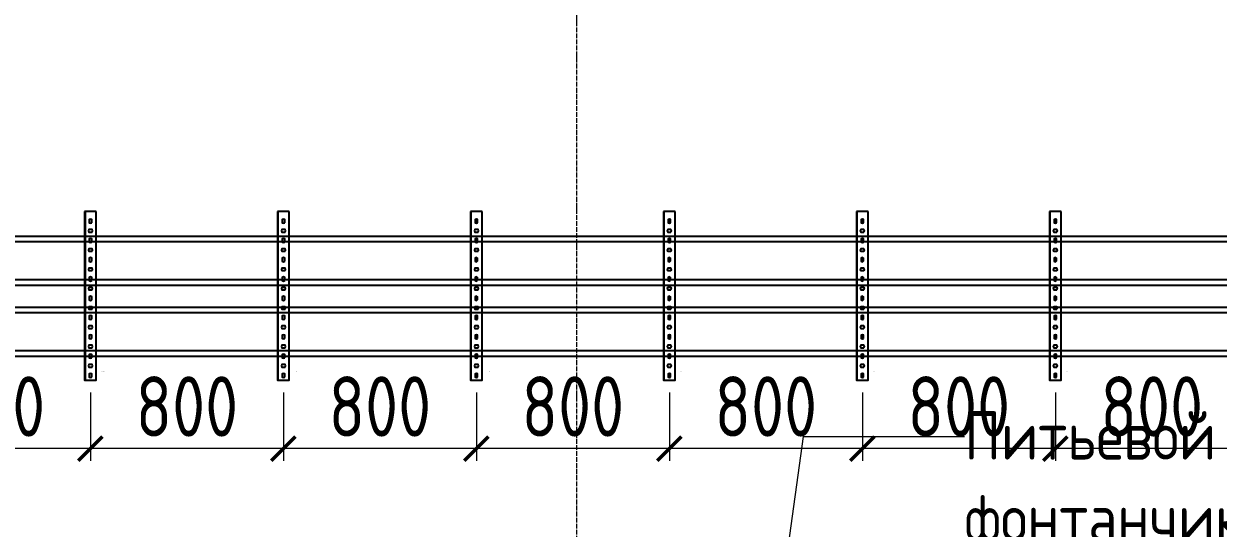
# Model space of a CAD drawing. Header units: millimetres. Extents: x -42533 to 645315, y 3457 to 82611.
# Drawn here: x 155197 to 160149, y 40650 to 42740 of the extents above; entities that cross this region are included whole.
import ezdxf
from ezdxf.enums import TextEntityAlignment as Align

# ---------------------------------------------------------------- set-up
doc = ezdxf.new("R2018")
doc.units = ezdxf.units.MM
doc.linetypes.add('ADSK_Линия сетки', pattern=[25, 20, -2.5, 0, -2.5])
for name, color, linetype in [('00_00_потолок_Панели из стали', 7, 'Continuous'), ('ЭОМ_Лотки авар.', 1, 'Continuous'), ('ЭОМ_Лотки рабочие', 5, 'Continuous')]:
    doc.layers.add(name, color=color, linetype=linetype)
for name, color, linetype, lineweight in [('Аннотация', 7, 'Continuous', 18), ('Оси', 253, 'Continuous', 9), ('ШТРИХОВКА', 252, 'Continuous', 15)]:
    doc.layers.add(name, color=color, linetype=linetype, lineweight=lineweight)
doc.styles.add('GOST Common_4', font='GOST_Common.ttf', dxfattribs={"width": 0.9, "height": 200})
doc.styles.get("Standard").update_dxf_attribs({"font": 'arial.ttf'})
doc.styles.add('М2', font='isocpeur.ttf', dxfattribs={"width": 0.8})
doc.dimstyles.new('М2-100', dxfattribs={"dimtxt": 250, "dimasz": 100, "dimexe": 50, "dimexo": 50, "dimgap": 50, "dimtad": 1, "dimdec": 0, "dimzin": 1, "dimtxsty": 'М2', "dimblk": 'ARCHTICK', "dimcen": 2.5, "dimdle": 50, "dimclre": 256, "dimclrt": 256, "dimadec": 0, "dimazin": 0, "dimtfac": 1, "dimtdec": 0, "dimtix": 1, "dimtmove": 1, "dimatfit": 3, "dimldrblk": 'NONE', "dimfxl": 1, "dimtolj": 1, "dimlwd": 9, "dimlwe": 9, "dimarcsym": 1})

# ---------------------------------------------------------------- blocks, each defined once
blk = doc.blocks.new('План 2 этажа')
at = {"layer": 'Аннотация', "color": 8}
for p, q in [((8694.077, 9273.397), (8775.577, 9872.387)), ((8775.577, 9872.387), (9443.168, 9872.387))]:
    blk.add_line(p, q, dxfattribs=at)
at = {"layer": 'Оси', "color": 8, "linetype": 'ADSK_Линия сетки'}
blk.add_line((7835.923, -4690.674), (7835.923, 22196.433), dxfattribs=at)
at = {"layer": 'Аннотация', "color": 8, "insert": (9443.168, 9976.511), "char_height": 200, "width": 1619.1, "attachment_point": 1, "line_spacing_factor": 1.022766, "style": 'GOST Common_4'}
blk.add_mtext('\\pxt1.8,3.6,5.4,7.2,9,10.8,12.6,14.4,16.2,18,19.8,21.6,23.4,25.2,27,28.8,30.6,32.4,34.2,36,37.8,39.6,41.4,43.2,45,46.8,48.6,50.4,52.2,54,55.8,57.6;{Питьевой фонтанчик}', dxfattribs=at)
blk = doc.blocks.new('*U37')
at = {"color": 0, "linetype": 'Continuous', "lineweight": 25}
for p, q in [((-78.8, -46976.1), (-78.8, 0)), ((78.8, -46976.1), (78.8, 0))]:
    blk.add_line(p, q, dxfattribs=at)
blk.add_lwpolyline([(100.8, -46976.1), (100.8, 0), (-100.8, 0), (-100.8, -46976.1)], close=True, dxfattribs=at)
at = {"color": 0, "flags": 9}
for tag, p in [('АРТИКУЛ', (-59.7, -11.8)), ('НАИМЕНОВАНИЕ', (-59.1, -7)), ('ПРИМЕЧАНИЕ', (-58.8, -17.3))]:
    blk.add_attdef(tag, text='', height=2.5, dxfattribs=at).set_placement(p, align=Align.TOP_LEFT)
at = {"color": 0, "lineweight": 30, "flags": 104}
for tag, p in [('ВЫСОТА', (-59.6, -20.9)), ('ДЛИНА', (-59.5, -36.1)), ('ТОЛЩИНА', (-59, -31)), ('ШИРИНА', (-58.9, -25.1))]:
    blk.add_attdef(tag, text='', height=2.5, dxfattribs=at).set_placement(p, align=Align.TOP_LEFT)
blk = doc.blocks.new('*U39')
at = {"color": 0, "linetype": 'Continuous', "lineweight": 25}
for p, q in [((-78.8, -46398.7), (-78.8, 0)), ((78.8, -46398.7), (78.8, 0))]:
    blk.add_line(p, q, dxfattribs=at)
blk.add_lwpolyline([(100.8, -46398.7), (100.8, 0), (-100.8, 0), (-100.8, -46398.7)], close=True, dxfattribs=at)
at = {"color": 0, "flags": 9}
for tag, p in [('АРТИКУЛ', (-59.7, -11.8)), ('НАИМЕНОВАНИЕ', (-59.1, -7)), ('ПРИМЕЧАНИЕ', (-58.8, -17.3))]:
    blk.add_attdef(tag, text='', height=2.5, dxfattribs=at).set_placement(p, align=Align.TOP_LEFT)
at = {"color": 0, "lineweight": 30, "flags": 104}
for tag, p in [('ВЫСОТА', (-59.6, -20.9)), ('ДЛИНА', (-59.5, -36.1)), ('ТОЛЩИНА', (-59, -31)), ('ШИРИНА', (-58.9, -25.1))]:
    blk.add_attdef(tag, text='', height=2.5, dxfattribs=at).set_placement(p, align=Align.TOP_LEFT)
blk = doc.blocks.new('*U45')
at = {"color": 0, "linetype": 'ByBlock', "lineweight": -2}
for points in [[(24, -700), (24, 0), (-24, 0), (-24, -700)], [(-22.5, -700), (-22.5, 0)], [(22.5, -700), (22.5, 0)], [(-24, -700), (24, -700)]]:
    blk.add_lwpolyline(points, dxfattribs=at)
at = {"color": 254, "transparency": 33554483}
blk.add_lwpolyline([(0, 0.7), (0, -2.2)], dxfattribs=at)
at = {"color": 0, "linetype": 'ByBlock', "lineweight": -2}
for points in [[(-5.2, -13.3), (-5.2, -26.7, 0.345739), (5.2, -26.7), (5.2, -13.3, 0.345739)], [(-6.7, -54.8, 0.345739), (-6.7, -65.2), (6.7, -65.2, 0.345739), (6.7, -54.8)], [(-5.2, -93.3), (-5.2, -106.7, 0.345739), (5.2, -106.7), (5.2, -93.3, 0.345739)], [(-6.7, -134.8, 0.345739), (-6.7, -145.2), (6.7, -145.2, 0.345739), (6.7, -134.8)], [(-5.2, -173.3), (-5.2, -186.7, 0.345739), (5.2, -186.7), (5.2, -173.3, 0.345739)], [(-6.7, -214.8, 0.345739), (-6.7, -225.2), (6.7, -225.2, 0.345739), (6.7, -214.8)], [(-6.7, -294.8, 0.345739), (-6.7, -305.2), (6.7, -305.2, 0.345739), (6.7, -294.8)], [(-5.2, -253.3), (-5.2, -266.7, 0.345739), (5.2, -266.7), (5.2, -253.3, 0.345739)], [(-5.2, -333.3), (-5.2, -346.7, 0.345739), (5.2, -346.7), (5.2, -333.3, 0.345739)], [(-6.7, -374.8, 0.345739), (-6.7, -385.2), (6.7, -385.2, 0.345739), (6.7, -374.8)], [(-5.2, -413.3), (-5.2, -426.7, 0.345739), (5.2, -426.7), (5.2, -413.3, 0.345739)], [(-6.7, -454.8, 0.345739), (-6.7, -465.2), (6.7, -465.2, 0.345739), (6.7, -454.8)], [(-5.2, -493.3), (-5.2, -506.7, 0.345739), (5.2, -506.7), (5.2, -493.3, 0.345739)], [(-6.7, -534.8, 0.345739), (-6.7, -545.2), (6.7, -545.2, 0.345739), (6.7, -534.8)], [(-5.2, -573.3), (-5.2, -586.7, 0.345739), (5.2, -586.7), (5.2, -573.3, 0.345739)], [(-6.7, -614.8, 0.345739), (-6.7, -625.2), (6.7, -625.2, 0.345739), (6.7, -614.8)], [(-5.2, -653.3), (-5.2, -666.7, 0.345739), (5.2, -666.7), (5.2, -653.3, 0.345739)]]:
    blk.add_lwpolyline(points, format="xyb", close=True, dxfattribs=at)
at = {"flags": 9}
for tag, p in [('АРТИКУЛ', (-58.9, -24.5)), ('ПРИМЕЧАНИЕ', (-58.3, -30.8)), ('НАИМЕНОВАНИЕ', (-58.2, -19.4))]:
    blk.add_attdef(tag, p, '', height=2.5, dxfattribs=at)
at = {"lineweight": 30, "flags": 104}
blk.add_attdef('ДЛИНА', text='', height=2.5, dxfattribs=at).set_placement((-57.7, -34.6), align=Align.TOP_LEFT)
blk = doc.blocks.new('_ArchTick')
at = {"color": 0, "linetype": 'ByBlock', "lineweight": 70, "const_width": 0.15}
blk.add_lwpolyline([(-0.5, -0.5), (0.5, 0.5)], dxfattribs=at)
blk = doc.blocks.new('*D587')
at = {"layer": '00_00_потолок_Панели из стали', "lineweight": 9, "transparency": 16777216}
for p, q in [((154672.7, 41212.4), (154672.7, 40929)), ((155472.9, 41211.8), (155472.9, 40929))]:
    blk.add_line(p, q, dxfattribs=at)
at = {"layer": '00_00_потолок_Панели из стали', "color": 0, "lineweight": 9, "transparency": 16777216}
blk.add_line((155522.9, 40979), (154622.7, 40979), dxfattribs=at)
at = {"layer": 'Defpoints', "color": 0, "transparency": 16777216}
for p in [(154672.7, 41262.4), (155472.9, 41261.8), (154672.7, 40979)]:
    blk.add_point(p, dxfattribs=at)
at = {"layer": '00_00_потолок_Панели из стали', "color": 0, "lineweight": 9, "transparency": 16777216, "xscale": 100, "yscale": 100, "zscale": 100, "rotation": 180}
blk.add_blockref('_ArchTick', (154672.7, 40979), dxfattribs=at)
at = {"layer": '00_00_потолок_Панели из стали', "color": 0, "lineweight": 9, "transparency": 16777216, "xscale": 100, "yscale": 100, "zscale": 100}
blk.add_blockref('_ArchTick', (155472.9, 40979), dxfattribs=at)
at = {"layer": '00_00_потолок_Панели из стали', "transparency": 16777216, "insert": (155072.8, 41154), "char_height": 250, "attachment_point": 5, "style": 'М2'}
blk.add_mtext('\\A1;800', dxfattribs=at)
blk = doc.blocks.new('_None')
blk = doc.blocks.new('*D588')
at = {"layer": '00_00_потолок_Панели из стали', "lineweight": 9, "transparency": 16777216}
for p, q in [((155472.9, 41212.4), (155472.9, 40929)), ((156273.1, 41211.8), (156273.1, 40929))]:
    blk.add_line(p, q, dxfattribs=at)
at = {"layer": '00_00_потолок_Панели из стали', "color": 0, "lineweight": 9, "transparency": 16777216}
blk.add_line((156323.1, 40979), (155422.9, 40979), dxfattribs=at)
at = {"layer": 'Defpoints', "color": 0, "transparency": 16777216}
for p in [(155472.9, 41262.4), (156273.1, 41261.8), (155472.9, 40979)]:
    blk.add_point(p, dxfattribs=at)
at = {"layer": '00_00_потолок_Панели из стали', "color": 0, "lineweight": 9, "transparency": 16777216, "xscale": 100, "yscale": 100, "zscale": 100, "rotation": 180}
blk.add_blockref('_ArchTick', (155472.9, 40979), dxfattribs=at)
at = {"layer": '00_00_потолок_Панели из стали', "color": 0, "lineweight": 9, "transparency": 16777216, "xscale": 100, "yscale": 100, "zscale": 100}
blk.add_blockref('_ArchTick', (156273.1, 40979), dxfattribs=at)
at = {"layer": '00_00_потолок_Панели из стали', "transparency": 16777216, "insert": (155873, 41154), "char_height": 250, "attachment_point": 5, "style": 'М2'}
blk.add_mtext('\\A1;800', dxfattribs=at)
blk = doc.blocks.new('*D589')
at = {"layer": '00_00_потолок_Панели из стали', "lineweight": 9, "transparency": 16777216}
for p, q in [((156273.1, 41212.4), (156273.1, 40929)), ((157073.3, 41211.8), (157073.3, 40929))]:
    blk.add_line(p, q, dxfattribs=at)
at = {"layer": '00_00_потолок_Панели из стали', "color": 0, "lineweight": 9, "transparency": 16777216}
blk.add_line((157123.3, 40979), (156223.1, 40979), dxfattribs=at)
at = {"layer": 'Defpoints', "color": 0, "transparency": 16777216}
for p in [(156273.1, 41262.4), (157073.3, 41261.8), (156273.1, 40979)]:
    blk.add_point(p, dxfattribs=at)
at = {"layer": '00_00_потолок_Панели из стали', "color": 0, "lineweight": 9, "transparency": 16777216, "xscale": 100, "yscale": 100, "zscale": 100, "rotation": 180}
blk.add_blockref('_ArchTick', (156273.1, 40979), dxfattribs=at)
at = {"layer": '00_00_потолок_Панели из стали', "color": 0, "lineweight": 9, "transparency": 16777216, "xscale": 100, "yscale": 100, "zscale": 100}
blk.add_blockref('_ArchTick', (157073.3, 40979), dxfattribs=at)
at = {"layer": '00_00_потолок_Панели из стали', "transparency": 16777216, "insert": (156673.2, 41154), "char_height": 250, "attachment_point": 5, "style": 'М2'}
blk.add_mtext('\\A1;800', dxfattribs=at)
blk = doc.blocks.new('*D590')
at = {"layer": '00_00_потолок_Панели из стали', "lineweight": 9, "transparency": 16777216}
for p, q in [((157073.3, 41212.4), (157073.3, 40929)), ((157873.5, 41211.8), (157873.5, 40929))]:
    blk.add_line(p, q, dxfattribs=at)
at = {"layer": '00_00_потолок_Панели из стали', "color": 0, "lineweight": 9, "transparency": 16777216}
blk.add_line((157923.5, 40979), (157023.3, 40979), dxfattribs=at)
at = {"layer": 'Defpoints', "color": 0, "transparency": 16777216}
for p in [(157073.3, 41262.4), (157873.5, 41261.8), (157073.3, 40979)]:
    blk.add_point(p, dxfattribs=at)
at = {"layer": '00_00_потолок_Панели из стали', "color": 0, "lineweight": 9, "transparency": 16777216, "xscale": 100, "yscale": 100, "zscale": 100, "rotation": 180}
blk.add_blockref('_ArchTick', (157073.3, 40979), dxfattribs=at)
at = {"layer": '00_00_потолок_Панели из стали', "color": 0, "lineweight": 9, "transparency": 16777216, "xscale": 100, "yscale": 100, "zscale": 100}
blk.add_blockref('_ArchTick', (157873.5, 40979), dxfattribs=at)
at = {"layer": '00_00_потолок_Панели из стали', "transparency": 16777216, "insert": (157473.4, 41154), "char_height": 250, "attachment_point": 5, "style": 'М2'}
blk.add_mtext('\\A1;800', dxfattribs=at)
blk = doc.blocks.new('*D591')
at = {"layer": '00_00_потолок_Панели из стали', "lineweight": 9, "transparency": 16777216}
for p, q in [((157873.5, 41212.4), (157873.5, 40929)), ((158673.7, 41211.8), (158673.7, 40929))]:
    blk.add_line(p, q, dxfattribs=at)
at = {"layer": '00_00_потолок_Панели из стали', "color": 0, "lineweight": 9, "transparency": 16777216}
blk.add_line((158723.7, 40979), (157823.5, 40979), dxfattribs=at)
at = {"layer": 'Defpoints', "color": 0, "transparency": 16777216}
for p in [(157873.5, 41262.4), (158673.7, 41261.8), (157873.5, 40979)]:
    blk.add_point(p, dxfattribs=at)
at = {"layer": '00_00_потолок_Панели из стали', "color": 0, "lineweight": 9, "transparency": 16777216, "xscale": 100, "yscale": 100, "zscale": 100, "rotation": 180}
blk.add_blockref('_ArchTick', (157873.5, 40979), dxfattribs=at)
at = {"layer": '00_00_потолок_Панели из стали', "color": 0, "lineweight": 9, "transparency": 16777216, "xscale": 100, "yscale": 100, "zscale": 100}
blk.add_blockref('_ArchTick', (158673.7, 40979), dxfattribs=at)
at = {"layer": '00_00_потолок_Панели из стали', "transparency": 16777216, "insert": (158273.6, 41154), "char_height": 250, "attachment_point": 5, "style": 'М2'}
blk.add_mtext('\\A1;800', dxfattribs=at)
blk = doc.blocks.new('*D592')
at = {"layer": '00_00_потолок_Панели из стали', "lineweight": 9, "transparency": 16777216}
for p, q in [((158673.7, 41212.4), (158673.7, 40929)), ((159473.9, 41211.8), (159473.9, 40929))]:
    blk.add_line(p, q, dxfattribs=at)
at = {"layer": '00_00_потолок_Панели из стали', "color": 0, "lineweight": 9, "transparency": 16777216}
blk.add_line((159523.9, 40979), (158623.7, 40979), dxfattribs=at)
at = {"layer": 'Defpoints', "color": 0, "transparency": 16777216}
for p in [(158673.7, 41262.4), (159473.9, 41261.8), (158673.7, 40979)]:
    blk.add_point(p, dxfattribs=at)
at = {"layer": '00_00_потолок_Панели из стали', "color": 0, "lineweight": 9, "transparency": 16777216, "xscale": 100, "yscale": 100, "zscale": 100, "rotation": 180}
blk.add_blockref('_ArchTick', (158673.7, 40979), dxfattribs=at)
at = {"layer": '00_00_потолок_Панели из стали', "color": 0, "lineweight": 9, "transparency": 16777216, "xscale": 100, "yscale": 100, "zscale": 100}
blk.add_blockref('_ArchTick', (159473.9, 40979), dxfattribs=at)
at = {"layer": '00_00_потолок_Панели из стали', "transparency": 16777216, "insert": (159073.8, 41154), "char_height": 250, "attachment_point": 5, "style": 'М2'}
blk.add_mtext('\\A1;800', dxfattribs=at)
blk = doc.blocks.new('*D593')
at = {"layer": '00_00_потолок_Панели из стали', "lineweight": 9, "transparency": 16777216}
for p, q in [((159473.9, 41212.4), (159473.9, 40929)), ((160274.1, 41211.8), (160274.1, 40929))]:
    blk.add_line(p, q, dxfattribs=at)
at = {"layer": '00_00_потолок_Панели из стали', "color": 0, "lineweight": 9, "transparency": 16777216}
blk.add_line((160324.1, 40979), (159423.9, 40979), dxfattribs=at)
at = {"layer": 'Defpoints', "color": 0, "transparency": 16777216}
for p in [(159473.9, 41262.4), (160274.1, 41261.8), (159473.9, 40979)]:
    blk.add_point(p, dxfattribs=at)
at = {"layer": '00_00_потолок_Панели из стали', "color": 0, "lineweight": 9, "transparency": 16777216, "xscale": 100, "yscale": 100, "zscale": 100, "rotation": 180}
blk.add_blockref('_ArchTick', (159473.9, 40979), dxfattribs=at)
at = {"layer": '00_00_потолок_Панели из стали', "color": 0, "lineweight": 9, "transparency": 16777216, "xscale": 100, "yscale": 100, "zscale": 100}
blk.add_blockref('_ArchTick', (160274.1, 40979), dxfattribs=at)
at = {"layer": '00_00_потолок_Панели из стали', "transparency": 16777216, "insert": (159874, 41154), "char_height": 250, "attachment_point": 5, "style": 'М2'}
blk.add_mtext('\\A1;800', dxfattribs=at)

msp = doc.modelspace()

# ---------------------------------------------------------------- block references
at = {"layer": 'ШТРИХОВКА'}
msp.add_blockref('План 2 этажа', (149653.4, 31156.8), dxfattribs=at)

# ---------------------------------------------------------------- next in the draw order: block references
at = {"layer": 'ЭОМ_Лотки авар.', "color": 1, "rotation": 90}
msp.add_blockref('*U39', (151394.5, 41758.3), dxfattribs=at)
at = {"layer": 'ЭОМ_Лотки рабочие'}
ref = msp.add_blockref('*U45', (155472.9, 41262.4), dxfattribs=dict(at, rotation=180))
lines = msp.add_mtext('700 мм', dxfattribs={"layer": '0', "insert": (155530.6, 41297), "char_height": 2.5, "attachment_point": 1, "rotation": 180})
ref.add_attrib('ДЛИНА', '', (155530.6, 41297)).embed_mtext(lines)
ref = msp.add_blockref('*U45', (156273.1, 41262.4), dxfattribs=dict(at, rotation=180))
lines = msp.add_mtext('700 мм', dxfattribs={"layer": '0', "insert": (156330.8, 41297), "char_height": 2.5, "attachment_point": 1, "rotation": 180})
ref.add_attrib('ДЛИНА', '', (156330.8, 41297)).embed_mtext(lines)
ref = msp.add_blockref('*U45', (157073.3, 41262.4), dxfattribs=dict(at, rotation=180))
lines = msp.add_mtext('700 мм', dxfattribs={"layer": '0', "insert": (157131, 41297), "char_height": 2.5, "attachment_point": 1, "rotation": 180})
ref.add_attrib('ДЛИНА', '', (157131, 41297)).embed_mtext(lines)
ref = msp.add_blockref('*U45', (157873.5, 41262.4), dxfattribs=dict(at, rotation=180))
lines = msp.add_mtext('700 мм', dxfattribs={"layer": '0', "insert": (157931.2, 41297), "char_height": 2.5, "attachment_point": 1, "rotation": 180})
ref.add_attrib('ДЛИНА', '', (157931.2, 41297)).embed_mtext(lines)
ref = msp.add_blockref('*U45', (158673.7, 41262.4), dxfattribs=dict(at, rotation=180))
lines = msp.add_mtext('700 мм', dxfattribs={"layer": '0', "insert": (158731.4, 41297), "char_height": 2.5, "attachment_point": 1, "rotation": 180})
ref.add_attrib('ДЛИНА', '', (158731.4, 41297)).embed_mtext(lines)
ref = msp.add_blockref('*U45', (159473.9, 41262.4), dxfattribs=dict(at, rotation=180))
lines = msp.add_mtext('700 мм', dxfattribs={"layer": '0', "insert": (159531.6, 41297), "char_height": 2.5, "attachment_point": 1, "rotation": 180})
ref.add_attrib('ДЛИНА', '', (159531.6, 41297)).embed_mtext(lines)
at = {"layer": 'ЭОМ_Лотки рабочие', "rotation": 90}
msp.add_blockref('*U37', (151116.7, 41463.7), dxfattribs=at)

# ---------------------------------------------------------------- next in the draw order: dimensions: what is measured, and where the dimension line sits
at = {"layer": '00_00_потолок_Панели из стали'}
for base, p1, p2, picture, middle in [((154672.7, 40979), (155472.9, 41261.8), (154672.7, 41262.4), '*D587', (155072.8, 41154)), ((155472.9, 40979), (156273.1, 41261.8), (155472.9, 41262.4), '*D588', (155873, 41154)), ((156273.1, 40979), (157073.3, 41261.8), (156273.1, 41262.4), '*D589', (156673.2, 41154)), ((157073.3, 40979), (157873.5, 41261.8), (157073.3, 41262.4), '*D590', (157473.4, 41154)), ((157873.5, 40979), (158673.7, 41261.8), (157873.5, 41262.4), '*D591', (158273.6, 41154)), ((158673.7, 40979), (159473.9, 41261.8), (158673.7, 41262.4), '*D592', (159073.8, 41154)), ((159473.9, 40979), (160274.1, 41261.8), (159473.9, 41262.4), '*D593', (159874, 41154))]:
    dim = msp.add_linear_dim(base=base, p1=p1, p2=p2, dimstyle='М2-100', dxfattribs=at)
    dim.commit()
    dim.dimension.update_dxf_attribs({"geometry": picture, "text_midpoint": middle})

doc.saveas('drawing.dxf')
